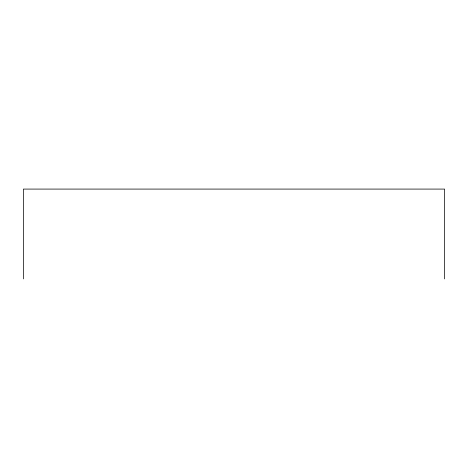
<?xml version="1.0" encoding="UTF-8"?>
<svg xmlns="http://www.w3.org/2000/svg" width="468" height="468" viewBox="0 0 468 468"><rect width="100%" height="100%" fill="white"/><g stroke="black" fill="none" stroke-linecap="round" stroke-linejoin="round"><path stroke-width="0.7" d="M444.6 278.916L444.6 189.084L23.4 189.084L23.4 278.916"/></g></svg>
